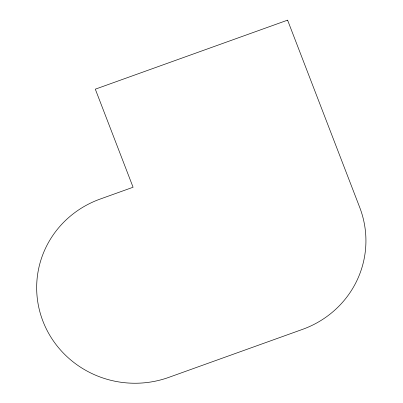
<?xml version="1.0" encoding="UTF-8"?>
<svg xmlns="http://www.w3.org/2000/svg" width="403" height="403" viewBox="0 0 403 403"><rect width="100%" height="100%" fill="white"/><g stroke="black" fill="none" stroke-linecap="round" stroke-linejoin="round"><path stroke-width="0.6" d="M287.591 20.15L95.309 89.174L133.081 187.244L100.115 199.077A97.818 94.992 5.5 0 0 42.894 321.095A97.818 94.992 5.5 0 0 168.797 377.379L302.477 329.392A97.818 94.992 5.5 0 0 359.703 207.374L287.591 20.15"/></g></svg>
